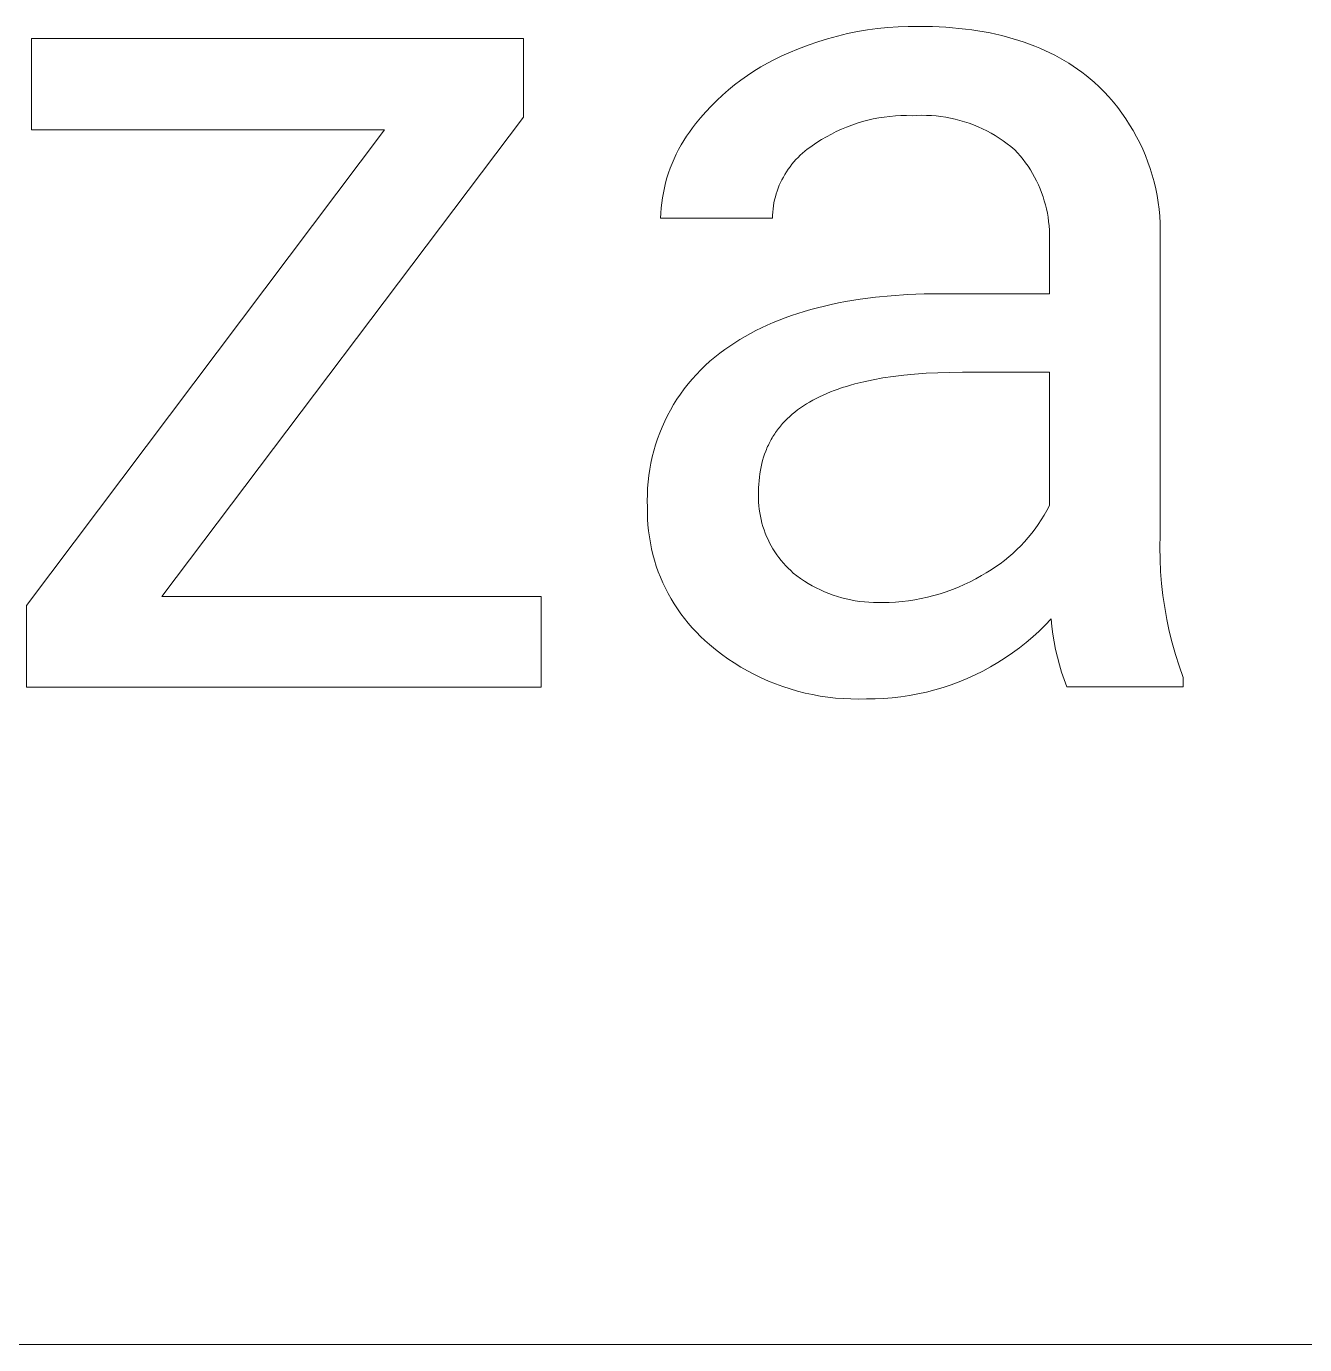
# Model space of a CAD drawing. Header units: millimetres. Extents: x 1422 to 6060, y -58 to 3182.
# Drawn here: x 4743.9 to 4808.2, y 201.3 to 267.6 of the extents above; entities that cross this region are included whole.
import ezdxf

# ---------------------------------------------------------------- set-up
doc = ezdxf.new("R2010")
doc.units = ezdxf.units.MM
doc.header["$MEASUREMENT"] = 0
doc.layers.add('Domyślny', color=7, linetype='Continuous', true_color=0x000000)

msp = doc.modelspace()

# ---------------------------------------------------------------- linework, layer by layer
at = {"layer": 'Domyślny', "color": 18, "lineweight": 15, "true_color": 0x000000}
for p, q in [((4785.156, 267.276), (4785.661, 267.379)), ((4785.661, 267.379), (4786.17, 267.465)), ((4786.17, 267.465), (4786.68, 267.535)), ((4786.68, 267.535), (4787.193, 267.587)), ((4787.193, 267.587), (4787.708, 267.623)), ((4787.708, 267.623), (4788.223, 267.641)), ((4788.223, 267.641), (4788.738, 267.643)), ((4788.738, 267.643), (4789.435, 267.632)), ((4789.435, 267.632), (4790.113, 267.599)), ((4790.113, 267.599), (4790.445, 267.574)), ((4790.445, 267.574), (4790.771, 267.543)), ((4790.771, 267.543), (4791.093, 267.508)), ((4791.093, 267.508), (4791.411, 267.466)), ((4791.411, 267.466), (4791.723, 267.419)), ((4791.723, 267.419), (4792.031, 267.367)), ((4792.031, 267.367), (4792.333, 267.309)), ((4792.333, 267.309), (4792.631, 267.246)), ((4744.128, 262.431), (4744.128, 267.033)), ((4744.128, 267.033), (4768.868, 267.033)), ((4768.868, 267.033), (4768.868, 263.079)), ((4782.696, 266.515), (4783.178, 266.7)), ((4783.178, 266.7), (4783.665, 266.868)), ((4783.665, 266.868), (4784.157, 267.02)), ((4784.157, 267.02), (4784.655, 267.157)), ((4784.655, 267.157), (4785.156, 267.276)), ((4792.631, 267.246), (4792.924, 267.177)), ((4792.924, 267.177), (4793.213, 267.103)), ((4793.213, 267.103), (4793.496, 267.023)), ((4793.496, 267.023), (4793.775, 266.938)), ((4793.775, 266.938), (4794.048, 266.847)), ((4794.048, 266.847), (4794.317, 266.751)), ((4794.317, 266.751), (4794.581, 266.65)), ((4794.581, 266.65), (4794.841, 266.543)), ((4781.146, 265.797), (4781.498, 265.982)), ((4781.498, 265.982), (4781.857, 266.154)), ((4781.857, 266.154), (4782.221, 266.315)), ((4782.221, 266.315), (4782.696, 266.515)), ((4794.841, 266.543), (4795.095, 266.43)), ((4795.095, 266.43), (4795.344, 266.312)), ((4795.344, 266.312), (4795.589, 266.188)), ((4795.589, 266.188), (4795.829, 266.06)), ((4795.829, 266.06), (4796.064, 265.925)), ((4780.128, 265.174), (4780.46, 265.393)), ((4780.46, 265.393), (4780.8, 265.601)), ((4780.8, 265.601), (4781.146, 265.797)), ((4796.064, 265.925), (4796.294, 265.785)), ((4796.294, 265.785), (4796.519, 265.64)), ((4796.519, 265.64), (4796.739, 265.489)), ((4796.739, 265.489), (4796.955, 265.333)), ((4796.955, 265.333), (4797.165, 265.172)), ((4779.18, 264.45), (4779.488, 264.702)), ((4779.488, 264.702), (4779.804, 264.943)), ((4779.804, 264.943), (4780.128, 265.174)), ((4797.165, 265.172), (4797.371, 265.005)), ((4797.371, 265.005), (4797.572, 264.832)), ((4797.572, 264.832), (4797.826, 264.593)), ((4778.59, 263.915), (4778.88, 264.187)), ((4778.88, 264.187), (4779.18, 264.45)), ((4797.826, 264.593), (4798.072, 264.345)), ((4798.072, 264.345), (4798.309, 264.089)), ((4798.309, 264.089), (4798.538, 263.825)), ((4777.777, 263.041), (4778.038, 263.341)), ((4778.038, 263.341), (4778.309, 263.633)), ((4778.309, 263.633), (4778.59, 263.915)), ((4798.538, 263.825), (4798.757, 263.553)), ((4798.757, 263.553), (4798.967, 263.274)), ((4768.868, 263.079), (4750.676, 238.957)), ((4777.366, 262.53), (4777.527, 262.732)), ((4777.527, 262.732), (4777.777, 263.041)), ((4785.379, 262.677), (4785.116, 262.577)), ((4785.645, 262.767), (4785.379, 262.677)), ((4785.914, 262.848), (4785.645, 262.767)), ((4786.185, 262.92), (4785.914, 262.848)), ((4786.459, 262.982), (4786.185, 262.92)), ((4786.735, 263.035), (4786.459, 262.982)), ((4787.013, 263.078), (4786.735, 263.035)), ((4787.292, 263.112), (4787.013, 263.078)), ((4787.572, 263.136), (4787.292, 263.112)), ((4787.852, 263.15), (4787.572, 263.136)), ((4788.133, 263.154), (4787.852, 263.15)), ((4788.414, 263.149), (4788.133, 263.154)), ((4788.656, 263.162), (4788.414, 263.149)), ((4788.899, 263.167), (4788.656, 263.162)), ((4789.141, 263.164), (4788.899, 263.167)), ((4789.383, 263.152), (4789.141, 263.164)), ((4789.625, 263.133), (4789.383, 263.152)), ((4789.866, 263.105), (4789.625, 263.133)), ((4790.106, 263.068), (4789.866, 263.105)), ((4790.344, 263.024), (4790.106, 263.068)), ((4790.581, 262.971), (4790.344, 263.024)), ((4790.816, 262.911), (4790.581, 262.971)), ((4791.048, 262.842), (4790.816, 262.911)), ((4791.278, 262.766), (4791.048, 262.842)), ((4791.506, 262.682), (4791.278, 262.766)), ((4791.73, 262.59), (4791.506, 262.682)), ((4798.967, 263.274), (4799.166, 262.988)), ((4799.166, 262.988), (4799.356, 262.695)), ((4799.356, 262.695), (4799.536, 262.396)), ((4743.866, 238.51), (4761.872, 262.431)), ((4761.872, 262.431), (4744.128, 262.431)), ((4776.926, 261.895), (4777.066, 262.112)), ((4777.066, 262.112), (4777.213, 262.324)), ((4777.213, 262.324), (4777.366, 262.53)), ((4784.104, 262.09), (4783.863, 261.947)), ((4784.351, 262.225), (4784.104, 262.09)), ((4784.602, 262.351), (4784.351, 262.225)), ((4784.857, 262.469), (4784.602, 262.351)), ((4785.116, 262.577), (4784.857, 262.469)), ((4791.951, 262.49), (4791.73, 262.59)), ((4792.169, 262.383), (4791.951, 262.49)), ((4792.382, 262.268), (4792.169, 262.383)), ((4792.592, 262.147), (4792.382, 262.268)), ((4792.798, 262.018), (4792.592, 262.147)), ((4792.999, 261.882), (4792.798, 262.018)), ((4799.536, 262.396), (4799.706, 262.09)), ((4799.706, 262.09), (4799.864, 261.779)), ((4776.552, 261.219), (4776.669, 261.449)), ((4776.669, 261.449), (4776.794, 261.674)), ((4776.794, 261.674), (4776.926, 261.895)), ((4783.021, 261.362), (4782.902, 261.262)), ((4783.142, 261.457), (4783.021, 261.362)), ((4783.267, 261.549), (4783.142, 261.457)), ((4783.395, 261.635), (4783.267, 261.549)), ((4783.626, 261.795), (4783.395, 261.635)), ((4783.863, 261.947), (4783.626, 261.795)), ((4793.195, 261.739), (4792.999, 261.882)), ((4793.386, 261.59), (4793.195, 261.739)), ((4793.572, 261.435), (4793.386, 261.59)), ((4793.717, 261.278), (4793.572, 261.435)), ((4799.864, 261.779), (4800.012, 261.463)), ((4800.012, 261.463), (4800.149, 261.142)), ((4776.248, 260.51), (4776.341, 260.749)), ((4776.341, 260.749), (4776.443, 260.986)), ((4776.443, 260.986), (4776.552, 261.219)), ((4782.368, 260.705), (4782.273, 260.583)), ((4782.467, 260.823), (4782.368, 260.705)), ((4782.57, 260.939), (4782.467, 260.823)), ((4782.677, 261.05), (4782.57, 260.939)), ((4782.788, 261.158), (4782.677, 261.05)), ((4782.902, 261.262), (4782.788, 261.158)), ((4793.858, 261.116), (4793.717, 261.278)), ((4793.992, 260.95), (4793.858, 261.116)), ((4794.121, 260.779), (4793.992, 260.95)), ((4794.244, 260.604), (4794.121, 260.779)), ((4800.149, 261.142), (4800.275, 260.816)), ((4800.275, 260.816), (4800.39, 260.487)), ((4776.015, 259.773), (4776.084, 260.021)), ((4776.084, 260.021), (4776.162, 260.267)), ((4776.162, 260.267), (4776.248, 260.51)), ((4781.937, 260.063), (4781.865, 259.926)), ((4782.014, 260.197), (4781.937, 260.063)), ((4782.096, 260.329), (4782.014, 260.197)), ((4782.182, 260.457), (4782.096, 260.329)), ((4782.273, 260.583), (4782.182, 260.457)), ((4794.361, 260.425), (4794.244, 260.604)), ((4794.472, 260.242), (4794.361, 260.425)), ((4794.576, 260.055), (4794.472, 260.242)), ((4794.674, 259.865), (4794.576, 260.055)), ((4800.39, 260.487), (4800.493, 260.153)), ((4800.493, 260.153), (4800.584, 259.816)), ((4775.902, 259.27), (4775.954, 259.522)), ((4775.954, 259.522), (4776.015, 259.773)), ((4781.625, 259.357), (4781.578, 259.21)), ((4781.678, 259.502), (4781.625, 259.357)), ((4781.735, 259.646), (4781.678, 259.502)), ((4781.798, 259.787), (4781.735, 259.646)), ((4781.865, 259.926), (4781.798, 259.787)), ((4794.766, 259.671), (4794.674, 259.865)), ((4794.851, 259.475), (4794.766, 259.671)), ((4794.929, 259.276), (4794.851, 259.475)), ((4800.584, 259.816), (4800.664, 259.476)), ((4800.664, 259.476), (4800.733, 259.134)), ((4775.795, 258.505), (4775.822, 258.761)), ((4775.822, 258.761), (4775.858, 259.017)), ((4775.858, 259.017), (4775.902, 259.27)), ((4781.466, 258.759), (4781.44, 258.607)), ((4781.498, 258.911), (4781.466, 258.759)), ((4781.535, 259.061), (4781.498, 258.911)), ((4781.578, 259.21), (4781.535, 259.061)), ((4795, 259.074), (4794.929, 259.276)), ((4795.064, 258.87), (4795, 259.074)), ((4795.122, 258.664), (4795.064, 258.87)), ((4800.733, 259.134), (4800.789, 258.789)), ((4800.789, 258.789), (4800.834, 258.443)), ((4775.766, 257.991), (4775.776, 258.248)), ((4775.776, 258.248), (4775.795, 258.505)), ((4781.393, 258.145), (4781.387, 257.991)), ((4781.403, 258.3), (4781.393, 258.145)), ((4781.419, 258.454), (4781.403, 258.3)), ((4781.44, 258.607), (4781.419, 258.454)), ((4795.172, 258.456), (4795.122, 258.664)), ((4795.216, 258.246), (4795.172, 258.456)), ((4795.252, 258.035), (4795.216, 258.246)), ((4795.281, 257.823), (4795.252, 258.035)), ((4800.834, 258.443), (4800.866, 258.096)), ((4800.866, 258.096), (4800.887, 257.747)), ((4781.387, 257.991), (4775.766, 257.991)), ((4795.303, 257.611), (4795.281, 257.823)), ((4795.317, 257.397), (4795.303, 257.611)), ((4795.324, 257.183), (4795.317, 257.397)), ((4800.887, 257.747), (4800.895, 257.398)), ((4800.895, 257.398), (4800.892, 257.049)), ((4795.317, 256.755), (4795.324, 256.969)), ((4795.317, 254.192), (4795.317, 256.755)), ((4795.324, 256.969), (4795.324, 257.183)), ((4800.892, 257.049), (4800.892, 242.038)), ((4786.575, 254.016), (4787.366, 254.093)), ((4787.366, 254.093), (4788.18, 254.148)), ((4788.18, 254.148), (4789.019, 254.181)), ((4789.019, 254.181), (4789.881, 254.192)), ((4789.881, 254.192), (4795.317, 254.192)), ((4782.987, 253.3), (4783.318, 253.397)), ((4783.318, 253.397), (4783.656, 253.487)), ((4783.656, 253.487), (4783.999, 253.573)), ((4783.999, 253.573), (4784.349, 253.652)), ((4784.349, 253.652), (4784.705, 253.727)), ((4784.705, 253.727), (4785.067, 253.795)), ((4785.067, 253.795), (4785.809, 253.916)), ((4785.809, 253.916), (4786.575, 254.016)), ((4781.127, 252.609), (4781.422, 252.738)), ((4781.422, 252.738), (4781.722, 252.861)), ((4781.722, 252.861), (4782.029, 252.979)), ((4782.029, 252.979), (4782.342, 253.092)), ((4782.342, 253.092), (4782.661, 253.199)), ((4782.661, 253.199), (4782.987, 253.3)), ((4780.011, 252.039), (4780.281, 252.189)), ((4780.281, 252.189), (4780.557, 252.335)), ((4780.557, 252.335), (4780.839, 252.474)), ((4780.839, 252.474), (4781.127, 252.609)), ((4778.738, 251.194), (4778.994, 251.381)), ((4778.994, 251.381), (4779.239, 251.554)), ((4779.239, 251.554), (4779.49, 251.721)), ((4779.49, 251.721), (4779.747, 251.882)), ((4779.747, 251.882), (4780.011, 252.039)), ((4778.011, 250.58), (4778.246, 250.793)), ((4778.246, 250.793), (4778.489, 250.997)), ((4778.489, 250.997), (4778.738, 251.194)), ((4777.351, 249.894), (4777.563, 250.13)), ((4777.563, 250.13), (4777.783, 250.359)), ((4777.783, 250.359), (4778.011, 250.58)), ((4787.991, 250.093), (4787.46, 250.028)), ((4788.542, 250.145), (4787.991, 250.093)), ((4789.113, 250.186), (4788.542, 250.145)), ((4789.704, 250.215), (4789.113, 250.186)), ((4790.315, 250.233), (4789.704, 250.215)), ((4790.947, 250.239), (4790.315, 250.233)), ((4795.317, 250.239), (4790.947, 250.239)), ((4795.317, 243.536), (4795.317, 250.239)), ((4776.765, 249.144), (4776.952, 249.4)), ((4776.952, 249.4), (4777.147, 249.651)), ((4777.147, 249.651), (4777.351, 249.894)), ((4784.696, 249.396), (4784.498, 249.325)), ((4784.899, 249.465), (4784.696, 249.396)), ((4785.106, 249.531), (4784.899, 249.465)), ((4785.319, 249.594), (4785.106, 249.531)), ((4785.537, 249.654), (4785.319, 249.594)), ((4785.988, 249.765), (4785.537, 249.654)), ((4786.458, 249.865), (4785.988, 249.765)), ((4786.949, 249.952), (4786.458, 249.865)), ((4787.46, 250.028), (4786.949, 249.952)), ((4776.419, 248.612), (4776.588, 248.881)), ((4776.588, 248.881), (4776.765, 249.144)), ((4783.254, 248.741), (4783.096, 248.645)), ((4783.417, 248.833), (4783.254, 248.741)), ((4783.584, 248.922), (4783.417, 248.833)), ((4783.757, 249.009), (4783.584, 248.922)), ((4783.935, 249.092), (4783.757, 249.009)), ((4784.118, 249.173), (4783.935, 249.092)), ((4784.305, 249.25), (4784.118, 249.173)), ((4784.498, 249.325), (4784.305, 249.25)), ((4776.111, 248.058), (4776.26, 248.337)), ((4776.26, 248.337), (4776.419, 248.612)), ((4782.383, 248.125), (4782.256, 248.012)), ((4782.516, 248.235), (4782.383, 248.125)), ((4782.654, 248.342), (4782.516, 248.235)), ((4782.796, 248.446), (4782.654, 248.342)), ((4782.944, 248.547), (4782.796, 248.446)), ((4783.096, 248.645), (4782.944, 248.547)), ((4775.721, 247.189), (4775.841, 247.483)), ((4775.841, 247.483), (4775.971, 247.773)), ((4775.971, 247.773), (4776.111, 248.058)), ((4781.693, 247.404), (4781.643, 247.339)), ((4781.744, 247.468), (4781.693, 247.404)), ((4781.795, 247.531), (4781.744, 247.468)), ((4781.903, 247.656), (4781.795, 247.531)), ((4782.016, 247.778), (4781.903, 247.656)), ((4782.133, 247.896), (4782.016, 247.778)), ((4782.256, 248.012), (4782.133, 247.896)), ((4775.511, 246.59), (4775.611, 246.892)), ((4775.611, 246.892), (4775.721, 247.189)), ((4781.293, 246.793), (4781.255, 246.721)), ((4781.333, 246.864), (4781.293, 246.793)), ((4781.373, 246.934), (4781.333, 246.864)), ((4781.415, 247.003), (4781.373, 246.934)), ((4781.458, 247.072), (4781.415, 247.003)), ((4781.503, 247.14), (4781.458, 247.072)), ((4781.548, 247.207), (4781.503, 247.14)), ((4781.595, 247.273), (4781.548, 247.207)), ((4781.643, 247.339), (4781.595, 247.273)), ((4775.344, 245.978), (4775.422, 246.286)), ((4775.422, 246.286), (4775.511, 246.59)), ((4780.995, 246.122), (4780.943, 245.965)), ((4781.053, 246.277), (4780.995, 246.122)), ((4781.083, 246.353), (4781.053, 246.277)), ((4781.115, 246.428), (4781.083, 246.353)), ((4781.148, 246.502), (4781.115, 246.428)), ((4781.183, 246.576), (4781.148, 246.502)), ((4781.218, 246.649), (4781.183, 246.576)), ((4781.255, 246.721), (4781.218, 246.649)), ((4775.218, 245.356), (4775.276, 245.668)), ((4775.276, 245.668), (4775.344, 245.978)), ((4780.815, 245.476), (4780.783, 245.307)), ((4780.853, 245.642), (4780.815, 245.476)), ((4780.895, 245.805), (4780.853, 245.642)), ((4780.943, 245.965), (4780.895, 245.805)), ((4775.136, 244.727), (4775.172, 245.042)), ((4775.172, 245.042), (4775.218, 245.356)), ((4780.715, 244.783), (4780.703, 244.602)), ((4780.733, 244.96), (4780.715, 244.783)), ((4780.755, 245.135), (4780.733, 244.96)), ((4780.783, 245.307), (4780.755, 245.135)), ((4775.094, 243.776), (4775.097, 244.094)), ((4775.097, 244.094), (4775.111, 244.411)), ((4775.111, 244.411), (4775.136, 244.727)), ((4780.693, 244.231), (4780.687, 244.054)), ((4780.695, 244.418), (4780.693, 244.231)), ((4780.703, 244.602), (4780.695, 244.418)), ((4775.102, 243.459), (4775.094, 243.776)), ((4775.101, 243.157), (4775.102, 243.459)), ((4780.687, 244.054), (4780.687, 243.877)), ((4780.687, 243.877), (4780.694, 243.7)), ((4780.694, 243.7), (4780.707, 243.524)), ((4780.707, 243.524), (4780.726, 243.348)), ((4795.189, 243.291), (4795.317, 243.536)), ((4775.11, 242.856), (4775.101, 243.157)), ((4775.129, 242.555), (4775.11, 242.856)), ((4780.726, 243.348), (4780.751, 243.172)), ((4780.751, 243.172), (4780.782, 242.998)), ((4780.782, 242.998), (4780.82, 242.825)), ((4780.82, 242.825), (4780.863, 242.653)), ((4794.756, 242.583), (4794.909, 242.814)), ((4794.909, 242.814), (4795.053, 243.05)), ((4795.053, 243.05), (4795.189, 243.291)), ((4775.158, 242.254), (4775.129, 242.555)), ((4775.198, 241.955), (4775.158, 242.254)), ((4780.863, 242.653), (4780.912, 242.483)), ((4780.912, 242.483), (4780.967, 242.315)), ((4780.967, 242.315), (4781.028, 242.148)), ((4781.028, 242.148), (4781.094, 241.984)), ((4794.254, 241.923), (4794.429, 242.137)), ((4794.429, 242.137), (4794.596, 242.357)), ((4794.596, 242.357), (4794.756, 242.583)), ((4775.248, 241.657), (4775.198, 241.955)), ((4775.308, 241.362), (4775.248, 241.657)), ((4781.094, 241.984), (4781.167, 241.823)), ((4781.167, 241.823), (4781.245, 241.664)), ((4781.245, 241.664), (4781.328, 241.507)), ((4781.328, 241.507), (4781.417, 241.354)), ((4793.686, 241.317), (4793.882, 241.512)), ((4793.882, 241.512), (4794.072, 241.714)), ((4794.072, 241.714), (4794.254, 241.923)), ((4800.892, 242.038), (4800.88, 241.431)), ((4775.379, 241.068), (4775.308, 241.362)), ((4775.459, 240.777), (4775.379, 241.068)), ((4775.549, 240.489), (4775.459, 240.777)), ((4781.417, 241.354), (4781.511, 241.204)), ((4781.511, 241.204), (4781.61, 241.057)), ((4781.61, 241.057), (4781.714, 240.914)), ((4781.714, 240.914), (4781.823, 240.775)), ((4781.823, 240.775), (4781.937, 240.639)), ((4792.84, 240.605), (4793.06, 240.772)), ((4793.06, 240.772), (4793.275, 240.947)), ((4793.275, 240.947), (4793.484, 241.128)), ((4793.484, 241.128), (4793.686, 241.317)), ((4800.88, 241.431), (4800.888, 240.824)), ((4800.888, 240.824), (4800.915, 240.217)), ((4775.649, 240.205), (4775.549, 240.489)), ((4775.759, 239.924), (4775.649, 240.205)), ((4781.937, 240.639), (4782.056, 240.508)), ((4782.056, 240.508), (4782.179, 240.38)), ((4782.179, 240.38), (4782.306, 240.257)), ((4782.306, 240.257), (4782.438, 240.139)), ((4782.438, 240.139), (4782.619, 239.998)), ((4791.904, 240.015), (4792.145, 240.151)), ((4792.145, 240.151), (4792.382, 240.294)), ((4792.382, 240.294), (4792.613, 240.446)), ((4792.613, 240.446), (4792.84, 240.605)), ((4800.915, 240.217), (4800.963, 239.611)), ((4775.878, 239.646), (4775.759, 239.924)), ((4776.007, 239.374), (4775.878, 239.646)), ((4782.619, 239.998), (4782.806, 239.863)), ((4782.806, 239.863), (4782.997, 239.734)), ((4782.997, 239.734), (4783.192, 239.612)), ((4783.192, 239.612), (4783.392, 239.497)), ((4783.392, 239.497), (4783.595, 239.389)), ((4790.741, 239.427), (4791.039, 239.56)), ((4791.039, 239.56), (4791.332, 239.702)), ((4791.332, 239.702), (4791.621, 239.854)), ((4791.621, 239.854), (4791.904, 240.015)), ((4800.963, 239.611), (4801.031, 239.007)), ((4750.676, 238.957), (4769.764, 238.957)), ((4769.764, 238.957), (4769.764, 234.402)), ((4776.145, 239.105), (4776.007, 239.374)), ((4776.292, 238.842), (4776.145, 239.105)), ((4776.448, 238.583), (4776.292, 238.842)), ((4783.595, 239.389), (4783.802, 239.288)), ((4783.802, 239.288), (4784.012, 239.194)), ((4784.012, 239.194), (4784.225, 239.107)), ((4784.225, 239.107), (4784.441, 239.027)), ((4784.441, 239.027), (4784.66, 238.955)), ((4784.66, 238.955), (4784.881, 238.89)), ((4784.881, 238.89), (4785.104, 238.833)), ((4785.104, 238.833), (4785.329, 238.784)), ((4785.329, 238.784), (4785.555, 238.742)), ((4788.232, 238.742), (4788.555, 238.79)), ((4788.555, 238.79), (4788.875, 238.85)), ((4788.875, 238.85), (4789.194, 238.92)), ((4789.194, 238.92), (4789.51, 239)), ((4789.51, 239), (4789.823, 239.091)), ((4789.823, 239.091), (4790.132, 239.193)), ((4790.132, 239.193), (4790.439, 239.305)), ((4790.439, 239.305), (4790.741, 239.427)), ((4801.031, 239.007), (4801.118, 238.406)), ((4743.866, 234.402), (4743.866, 238.51)), ((4776.613, 238.331), (4776.448, 238.583)), ((4776.786, 238.084), (4776.613, 238.331)), ((4785.555, 238.742), (4785.783, 238.708)), ((4785.783, 238.708), (4786.012, 238.682)), ((4786.012, 238.682), (4786.241, 238.664)), ((4786.241, 238.664), (4786.471, 238.654)), ((4786.471, 238.654), (4786.701, 238.651)), ((4786.701, 238.651), (4786.931, 238.656)), ((4786.931, 238.656), (4787.258, 238.661)), ((4787.258, 238.661), (4787.583, 238.677)), ((4787.583, 238.677), (4787.908, 238.704)), ((4787.908, 238.704), (4788.232, 238.742)), ((4801.118, 238.406), (4801.225, 237.808)), ((4776.968, 237.843), (4776.786, 238.084)), ((4777.158, 237.608), (4776.968, 237.843)), ((4777.356, 237.38), (4777.158, 237.608)), ((4795.11, 237.523), (4794.8, 237.218)), ((4795.41, 237.838), (4795.11, 237.523)), ((4795.445, 237.447), (4795.41, 237.838)), ((4801.225, 237.808), (4801.351, 237.214)), ((4777.561, 237.159), (4777.356, 237.38)), ((4777.774, 236.946), (4777.561, 237.159)), ((4777.995, 236.739), (4777.774, 236.946)), ((4794.479, 236.925), (4794.148, 236.643)), ((4794.8, 237.218), (4794.479, 236.925)), ((4795.494, 237.058), (4795.445, 237.447)), ((4795.556, 236.67), (4795.494, 237.058)), ((4801.351, 237.214), (4801.497, 236.624)), ((4778.222, 236.541), (4777.995, 236.739)), ((4778.521, 236.293), (4778.222, 236.541)), ((4778.829, 236.056), (4778.521, 236.293)), ((4793.807, 236.373), (4793.457, 236.115)), ((4794.148, 236.643), (4793.807, 236.373)), ((4795.631, 236.285), (4795.556, 236.67)), ((4795.719, 235.903), (4795.631, 236.285)), ((4801.497, 236.624), (4801.663, 236.04)), ((4779.145, 235.829), (4778.829, 236.056)), ((4779.468, 235.613), (4779.145, 235.829)), ((4779.798, 235.408), (4779.468, 235.613)), ((4792.732, 235.636), (4792.357, 235.415)), ((4793.099, 235.869), (4792.732, 235.636)), ((4793.457, 236.115), (4793.099, 235.869)), ((4795.82, 235.524), (4795.719, 235.903)), ((4795.933, 235.148), (4795.82, 235.524)), ((4801.663, 236.04), (4801.847, 235.461)), ((4780.135, 235.215), (4779.798, 235.408)), ((4780.479, 235.033), (4780.135, 235.215)), ((4780.828, 234.863), (4780.479, 235.033)), ((4781.183, 234.705), (4780.828, 234.863)), ((4791.19, 234.835), (4790.788, 234.669)), ((4791.585, 235.015), (4791.19, 234.835)), ((4791.975, 235.208), (4791.585, 235.015)), ((4792.357, 235.415), (4791.975, 235.208)), ((4796.059, 234.777), (4795.933, 235.148)), ((4801.847, 235.461), (4802.05, 234.888)), ((4802.05, 234.888), (4802.05, 234.41)), ((4769.764, 234.402), (4743.866, 234.402)), ((4781.543, 234.56), (4781.183, 234.705)), ((4781.908, 234.426), (4781.543, 234.56)), ((4782.278, 234.305), (4781.908, 234.426)), ((4782.651, 234.197), (4782.278, 234.305)), ((4783.028, 234.101), (4782.651, 234.197)), ((4789.13, 234.148), (4788.705, 234.054)), ((4789.551, 234.256), (4789.13, 234.148)), ((4789.968, 234.379), (4789.551, 234.256)), ((4790.38, 234.517), (4789.968, 234.379)), ((4790.788, 234.669), (4790.38, 234.517)), ((4796.197, 234.41), (4796.059, 234.777)), ((4802.05, 234.41), (4796.197, 234.41)), ((4783.407, 234.019), (4783.028, 234.101)), ((4783.79, 233.949), (4783.407, 234.019)), ((4784.174, 233.893), (4783.79, 233.949)), ((4784.56, 233.849), (4784.174, 233.893)), ((4784.948, 233.819), (4784.56, 233.849)), ((4785.336, 233.802), (4784.948, 233.819)), ((4785.725, 233.798), (4785.336, 233.802)), ((4786.113, 233.807), (4785.725, 233.798)), ((4786.548, 233.811), (4786.113, 233.807)), ((4786.982, 233.829), (4786.548, 233.811)), ((4787.416, 233.863), (4786.982, 233.829)), ((4787.848, 233.912), (4787.416, 233.863)), ((4788.278, 233.975), (4787.848, 233.912)), ((4788.705, 234.054), (4788.278, 233.975)), ((4307.174, 201.315), (6059.729, 201.315))]:
    msp.add_line(p, q, dxfattribs=at)

doc.saveas('drawing.dxf')
